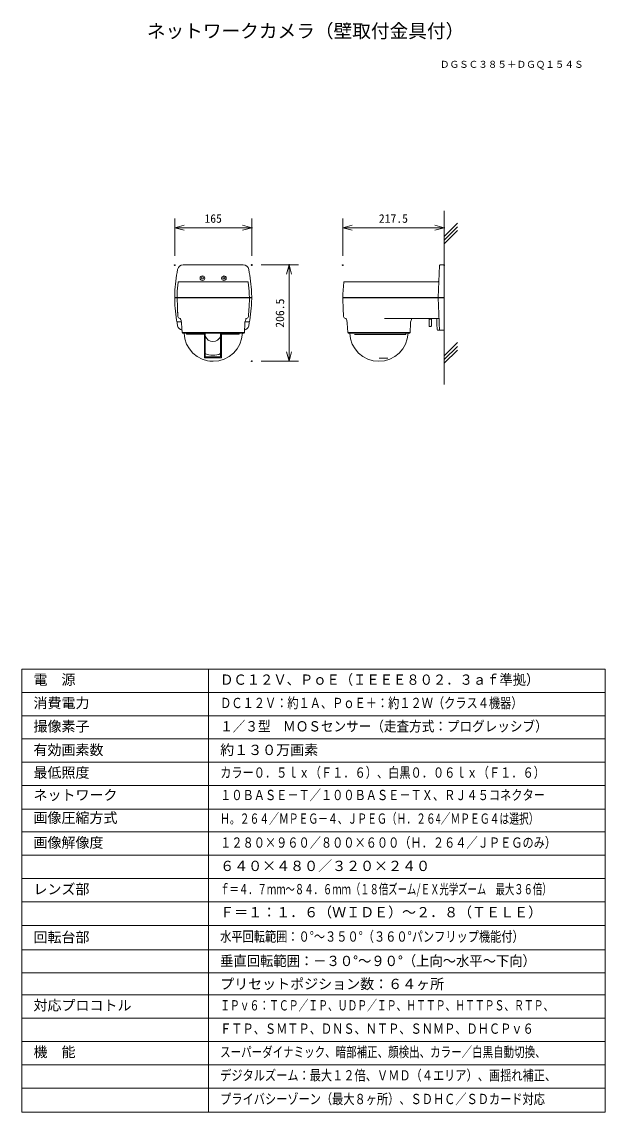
# Model space of a CAD drawing. Units: millimetres, scale not verified. Extents: x -62 to 63, y -117 to 117.
import ezdxf
from ezdxf.enums import TextEntityAlignment as Align

# ---------------------------------------------------------------- set-up
doc = ezdxf.new("R2010")
doc.units = ezdxf.units.MM
doc.header["$LTSCALE"] = 0.125
doc.header["$PDMODE"] = 32
doc.header["$PDSIZE"] = 0.0625
doc.linetypes.add('USER1', pattern=[13.02, 10, -1, 0.01, -1, 0.01, -1])
for name, color, linetype, lineweight in [('0-0_0', 7, 'Continuous', 9), ('0-1_WAKU', 1, 'Continuous', 18), ('0-4_GAIKEI', 7, 'Continuous', 18), ('0-6_SUNPO', 7, 'Continuous', 9)]:
    doc.layers.add(name, color=color, linetype=linetype, lineweight=lineweight)
for name, color, linetype in [('0-2_MOJI1', 7, 'Continuous'), ('0-3_TOUROKU', 7, 'Continuous'), ('0-5_Defpoints', 7, 'Continuous')]:
    doc.layers.add(name, color=color, linetype=linetype)
doc.styles.add('ＭＳ ゴシック', font='')
doc.styles.get('ＭＳ ゴシック').set_extended_font_data('MS Gothic')

# ---------------------------------------------------------------- blocks, each defined once
blk = doc.blocks.new('_OPEN30')
at = {"layer": '0-0_0'}
blk.add_line((0, 0), (-1, 0), dxfattribs=at)
blk.add_lwpolyline([(-1, 0.26795), (0, 0), (-1, -0.26795)], dxfattribs=at)
blk = doc.blocks.new('D6')
at = {"layer": '0-5_Defpoints'}
for p in [(-8.9416, 49.9262), (-0.9416, 49.9262), (-8.9416, 29.2862)]:
    blk.add_point(p, dxfattribs=at)
at = {"layer": '0-6_SUNPO'}
for p, q in [((-6.9416, 49.9262), (1.0584, 49.9262)), ((-0.9416, 31.2862), (-0.9416, 47.9262)), ((-6.9416, 29.2862), (1.0584, 29.2862))]:
    blk.add_line(p, q, dxfattribs=at)
at = {"layer": '0-6_SUNPO', "xscale": 2, "yscale": 2}
for p, rotation in [((-0.9416, 49.9262), 90), ((-0.9416, 29.2862), 270)]:
    blk.add_blockref('_OPEN30', p, dxfattribs=dict(at, rotation=rotation))
at = {"layer": '0-6_SUNPO', "style": 'ＭＳ ゴシック'}
blk.add_text('206.5', height=1.833, rotation=90, dxfattribs=at).set_placement((-1.4416, 36.4812), align=Align.BOTTOM_LEFT)
blk = doc.blocks.new('D5')
at = {"layer": '0-5_Defpoints'}
for p in [(-8.9487, 57.9211), (-25.4487, 49.9211), (-8.9487, 49.9211)]:
    blk.add_point(p, dxfattribs=at)
at = {"layer": '0-6_SUNPO'}
for p, q in [((-25.4487, 51.9211), (-25.4487, 59.9211)), ((-8.9487, 51.9211), (-8.9487, 59.9211)), ((-23.4487, 57.9211), (-10.9487, 57.9211))]:
    blk.add_line(p, q, dxfattribs=at)
at = {"layer": '0-6_SUNPO', "xscale": 2, "yscale": 2, "rotation": 180}
blk.add_blockref('_OPEN30', (-25.4487, 57.9211), dxfattribs=at)
at = {"layer": '0-6_SUNPO', "xscale": 2, "yscale": 2}
blk.add_blockref('_OPEN30', (-8.9487, 57.9211), dxfattribs=at)
at = {"layer": '0-6_SUNPO', "style": 'ＭＳ ゴシック'}
blk.add_text('165', height=1.833, dxfattribs=at).set_placement((-19.0737, 58.4211), align=Align.BOTTOM_LEFT)
blk = doc.blocks.new('D4')
at = {"layer": '0-5_Defpoints'}
for p in [(32.2991, 57.9211), (10.5491, 49.9211), (32.2991, 49.9211)]:
    blk.add_point(p, dxfattribs=at)
at = {"layer": '0-6_SUNPO'}
for p, q in [((10.5491, 51.9211), (10.5491, 59.9211)), ((32.2991, 51.9211), (32.2991, 59.9211)), ((12.5491, 57.9211), (30.2991, 57.9211))]:
    blk.add_line(p, q, dxfattribs=at)
at = {"layer": '0-6_SUNPO', "xscale": 2, "yscale": 2, "rotation": 180}
blk.add_blockref('_OPEN30', (10.5491, 57.9211), dxfattribs=at)
at = {"layer": '0-6_SUNPO', "xscale": 2, "yscale": 2}
blk.add_blockref('_OPEN30', (32.2991, 57.9211), dxfattribs=at)
at = {"layer": '0-6_SUNPO', "style": 'ＭＳ ゴシック'}
blk.add_text('217.5', height=1.833, dxfattribs=at).set_placement((18.2991, 58.4211), align=Align.BOTTOM_LEFT)

msp = doc.modelspace()

# ---------------------------------------------------------------- linework, layer by layer
at = {"layer": '0-1_WAKU', "color": 4}
for p, q in [((-62.487, -21.7455), (62.513, -21.7455)), ((-62.487, -21.7455), (-62.487, -116.6856)), ((-22.487, -21.7455), (-22.487, -116.6856)), ((62.513, -21.7455), (62.513, -116.6856)), ((62.513, -116.6856), (-62.487, -116.6856))]:
    msp.add_line(p, q, dxfattribs=at)
at = {"layer": '0-1_WAKU'}
for p, q in [((-62.487, -26.7455), (62.513, -26.7455)), ((-62.487, -31.7455), (62.513, -31.7455)), ((-62.487, -36.674), (62.513, -36.674)), ((-62.487, -41.6639), (62.513, -41.6639)), ((-62.487, -46.6639), (62.513, -46.6639)), ((-62.487, -51.7256), (62.513, -51.7256)), ((-62.487, -56.5924), (62.513, -56.5924)), ((-62.487, -61.5924), (62.513, -61.5924)), ((-62.487, -66.5924), (62.513, -66.5924)), ((-62.487, -71.5924), (62.513, -71.5924)), ((-62.487, -76.6713), (62.513, -76.6713)), ((-62.487, -81.8952), (62.513, -81.8952)), ((-62.487, -86.8289), (62.513, -86.8289)), ((-62.487, -91.5387), (62.513, -91.5387)), ((-62.487, -96.5387), (62.513, -96.5387)), ((-62.487, -101.5387), (62.513, -101.5387)), ((-62.487, -106.5387), (62.513, -106.5387)), ((-62.487, -111.5426), (62.513, -111.5426))]:
    msp.add_line(p, q, dxfattribs=at)
at = {"layer": '0-4_GAIKEI'}
for p, q in [((28.0181, 64.879), (28.0181, 76.47)), ((-15.0408, 64.879), (-27.9185, 64.879)), ((26.7181, 57.919), (27.0119, 64.7355)), ((27.1618, 64.879), (28.0181, 64.879)), ((28.0181, 50.879), (28.0181, 64.879)), ((26.7192, 61.279), (6.591, 61.279)), ((-29.6954, 58.9016), (-29.7297, 57.919)), ((-13.264, 58.9016), (-13.2297, 57.919)), ((-29.6954, 56.8565), (-29.7297, 57.839)), ((-29.2297, 57.839), (-29.1587, 55.8072)), ((-13.7297, 57.839), (-13.8006, 55.8072)), ((-13.264, 56.8565), (-13.2297, 57.839)), ((6.2751, 57.639), (6.2681, 57.839)), ((6.2751, 57.639), (6.2854, 57.639)), ((6.2768, 57.589), (6.2872, 57.589)), ((6.2786, 57.539), (6.2768, 57.589)), ((6.2786, 57.539), (6.2889, 57.539)), ((6.2803, 57.489), (6.2907, 57.489)), ((6.2821, 57.439), (6.2803, 57.489)), ((6.2821, 57.439), (6.2924, 57.439)), ((6.2838, 57.389), (6.2942, 57.389)), ((6.2856, 57.339), (6.2838, 57.389)), ((6.2854, 57.639), (6.2872, 57.589)), ((6.2856, 57.339), (6.2959, 57.339)), ((6.2873, 57.289), (6.2977, 57.289)), ((6.339, 55.8072), (6.2873, 57.289)), ((6.2889, 57.539), (6.2907, 57.489)), ((6.2924, 57.439), (6.2942, 57.389)), ((6.2959, 57.339), (6.2977, 57.289)), ((6.4119, 57.919), (6.4119, 57.839)), ((17.7181, 57.839), (17.7181, 57.919)), ((17.9181, 57.839), (17.9181, 57.919)), ((23.3181, 57.839), (23.3181, 57.919)), ((23.5181, 57.839), (23.5181, 57.919)), ((24.3181, 57.839), (24.3181, 57.919)), ((24.5181, 57.839), (24.5181, 57.919)), ((26.9408, 52.6722), (26.7181, 57.839)), ((26.8383, 57.839), (26.8383, 57.919)), ((-29.0235, 53.8236), (-29.1587, 55.8072)), ((-28.439, 53.1754), (-28.4994, 53.3107)), ((-28.2725, 52.4401), (-28.1616, 50.439)), ((-14.6869, 52.4401), (-14.7978, 50.439)), ((-14.5204, 53.1754), (-14.4599, 53.3107)), ((7.0588, 53.1754), (6.9984, 53.3107)), ((7.2253, 52.4401), (7.3362, 50.439)), ((20.8109, 52.4401), (20.7, 50.439)), ((20.9774, 53.1754), (21.0338, 53.3019)), ((26.7649, 53.419), (21.2159, 53.419)), ((24.6931, 53.419), (24.7681, 53.269)), ((24.7681, 53.269), (24.7681, 51.819)), ((24.7681, 53.269), (25.2681, 53.269)), ((25.1681, 51.719), (24.8681, 51.719)), ((26.4143, 53.2755), (26.4411, 52.6535)), ((-28.075, 50.289), (-28.1616, 50.439)), ((-14.8844, 50.289), (-14.7978, 50.439)), ((7.4228, 50.289), (7.3362, 50.439)), ((20.6134, 50.289), (20.7, 50.439)), ((26.6596, 50.879), (28.0181, 50.879)), ((28.0181, 39.2881), (28.0181, 50.879)), ((-21.5506, 44.239), (-22.2006, 44.239))]:
    msp.add_line(p, q, dxfattribs=at)
at = {"layer": '0-4_GAIKEI', "color": 1}
for p, q in [((28.0181, 71.0065), (30.8465, 73.8349)), ((28.0181, 70.2065), (30.8465, 73.0349)), ((28.0181, 69.4065), (30.8465, 72.2349)), ((-14.0524, 61.279), (-28.907, 61.279)), ((-29.2297, 57.919), (-29.2046, 58.6378)), ((-13.7548, 58.6378), (-13.7297, 57.919)), ((-29.7297, 57.919), (-13.2297, 57.919)), ((-29.7297, 57.839), (-13.2297, 57.839)), ((-29.6095, 57.839), (-29.6095, 57.919)), ((-29.1095, 57.839), (-29.1095, 57.919)), ((-13.8498, 57.919), (-13.8498, 57.839)), ((6.2681, 57.919), (28.0181, 57.919)), ((6.2682, 57.839), (28.0181, 57.839)), ((16.7181, 57.839), (16.7181, 57.919)), ((16.9181, 57.839), (16.9181, 57.919)), ((-29.1028, 52.6722), (-28.3023, 52.6722)), ((-14.657, 52.6722), (-13.8565, 52.6722)), ((21.2159, 53.419), (15.2232, 53.419)), ((-28.1616, 50.439), (-14.7978, 50.439)), ((-28.0749, 50.289), (-14.8844, 50.289)), ((-27.1967, 50.0222), (-23.3667, 50.0222)), ((-23.3667, 50.289), (-23.3667, 44.9736)), ((-23.2006, 45.1788), (-23.2006, 50.289)), ((-19.9006, 50.289), (-19.9006, 45.1788)), ((-19.7345, 50.289), (-19.7345, 44.9736)), ((-19.7345, 50.0222), (-15.9045, 50.0222)), ((7.3362, 50.439), (20.7, 50.439)), ((7.4228, 50.289), (20.6134, 50.289)), ((8.7721, 49.9587), (19.7642, 49.9587)), ((28.0181, 45.4156), (30.8465, 48.244)), ((28.0181, 44.6156), (30.8465, 47.444)), ((-23.3506, 44.9709), (-23.3664, 44.9735)), ((-19.7506, 44.9709), (-23.3506, 44.9709)), ((-19.9006, 45.1788), (-23.2006, 45.1788)), ((-19.7348, 44.9735), (-19.7506, 44.9709)), ((14.1181, 44.9099), (15.9339, 44.9099)), ((28.0181, 43.8156), (30.8465, 46.644))]:
    msp.add_line(p, q, dxfattribs=at)
at = {"layer": '0-4_GAIKEI', "linetype": 'USER1'}
msp.add_line((-28.4837, 53.2755), (-28.5758, 53.2755), dxfattribs=at)
at = {"layer": '0-4_GAIKEI', "color": 1}
for points in [[(-29.006, 61.191), (-29.0061, 61.1911), (-29.0061, 61.1912)], [(-13.9532, 61.1912), (-13.9533, 61.1911), (-13.9533, 61.191)]]:
    msp.add_lwpolyline(points, dxfattribs=at)
at = {"layer": '0-4_GAIKEI'}
for points in [[(6.4917, 61.191), (6.2932, 58.6378), (6.2681, 57.919)], [(25.3431, 53.419), (25.2681, 53.269), (25.2681, 51.819)]]:
    msp.add_lwpolyline(points, dxfattribs=at)
at = {"layer": '0-4_GAIKEI', "color": 1}
for centre, radius in [((-23.7797, 62.054), 0.5), ((-23.7797, 62.104), 0.225), ((-19.1797, 62.054), 0.5), ((-19.1797, 62.104), 0.225)]:
    msp.add_circle(centre, radius, dxfattribs=at)
at = {"layer": '0-4_GAIKEI'}
for centre, radius, start, end in [((0.2864, 57.8546), 30, 168.33224, 178), ((-27.9185, 63.679), 1.2, 90, 168.33224), ((-15.0408, 63.679), 1.2, 11.66776, 90), ((-43.2457, 57.8546), 30, 2, 11.66776), ((27.1618, 64.729), 0.15, 90, 177.53188), ((6.591, 61.179), 0.1, 90, 173.10751), ((26.7192, 61.429), 0.15, 270, 357.53188), ((0.2864, 57.9034), 30, 182, 191.66776), ((-43.2457, 57.9034), 30, 348.33224, 358), ((0.823, 56.8542), 30, 182, 185.79798), ((-28.5758, 53.869), 0.45, 185.79798, 260.65593), ((-14.3835, 53.869), 0.45, 279.34407, 354.20202), ((-43.7824, 56.8542), 30, 354.20202, 358), ((36.3208, 56.8542), 30, 182, 183.81504), ((62.1417, 59.0254), 55.91, 184.27453, 185.33849), ((6.9219, 53.869), 0.45, 185.79798, 260.65593), ((-27.9185, 52.079), 1.2, 191.66776, 257.1017), ((-28.6814, 53.2277), 0.2, 24.52458, 80.65645), ((-30.2714, 52.374), 2, 1.89551, 23.62365), ((-15.0408, 52.079), 1.2, 282.88458, 348.33224), ((-12.688, 52.374), 2, 156.37635, 178.10449), ((-14.278, 53.2277), 0.2, 99.34407, 155.4763), ((6.8164, 53.2277), 0.2, 24.5237, 80.65593), ((5.2264, 52.374), 2, 1.89551, 23.62365), ((22.8098, 52.374), 2, 156.37635, 178.10449), ((21.2159, 53.219), 0.2, 90, 155.53514), ((24.8681, 51.819), 0.1, 180, 270), ((25.1681, 51.819), 0.1, 270, 0), ((26.2645, 53.269), 0.15, 2.46812, 90), ((106.9002, 55.2205), 80.5, 181.82736, 182.9902), ((26.7649, 53.269), 0.15, 2.46808, 90), ((106.9002, 55.2205), 80, 181.82536, 183.00894), ((-21.4797, 50.489), 6.25, 181.83772, 358.16228), ((14.0181, 50.489), 6.25, 181.83772, 358.16228), ((26.6596, 51.029), 0.15, 182.9902, 270), ((27.1603, 51.029), 0.15, 183.00959, 270.00005)]:
    msp.add_arc(centre, radius, start, end, dxfattribs=at)
at = {"layer": '0-4_GAIKEI', "color": 1}
for centre, radius, start, end in [((0.7771, 57.5908), 30, 173.10751, 178), ((-28.9068, 61.179), 0.1, 90, 173.10751), ((-14.0526, 61.179), 0.1, 6.89249, 90), ((-43.7365, 57.5908), 30, 2, 6.89249), ((-67.1679, 48.5051), 40, 2.17369, 2.55615), ((-21.5506, 50.229), 1.75, 199.33458, 340.66571), ((24.0667, 48.5051), 40, 177.44385, 177.82631), ((59.7354, 48.4415), 40, 177.35267, 177.82631), ((-21.5506, 49.629), 4.1, 246.26781, 293.73219)]:
    msp.add_arc(centre, radius, start, end, dxfattribs=at)

# ---------------------------------------------------------------- block references
at = {"layer": '0-6_SUNPO'}
for name in ['D5', 'D4', 'D6']:
    msp.add_blockref(name, (-4.281, 14.9529), dxfattribs=at)

# ---------------------------------------------------------------- texts
at = {"layer": '0-2_MOJI1', "style": 'ＭＳ ゴシック'}
for s, height, p in [('ネットワークカメラ（壁取付金具付）', 2.933, (-35.697, 112.6886)), ('電\u3000源', 2.199, (-59.987, -25.7455)), ('消費電力', 2.199, (-59.987, -30.7455)), ('撮像素子', 2.199, (-59.987, -35.7455)), ('有効画素数', 2.199, (-59.987, -40.8072)), ('約１３０万画素', 2.199, (-19.987, -40.8072)), ('最低照度', 2.199, (-59.987, -45.6639)), ('ネットワーク', 2.199, (-59.987, -50.469)), ('画像圧縮方式', 2.199, (-59.987, -55.3455)), ('画像解像度', 2.199, (-59.987, -60.6639)), ('６４０×４８０／３２０×２４０', 2.199, (-19.987, -65.6639)), ('レンズ部', 2.199, (-59.987, -70.6444)), ('Ｆ＝１：１．６（ＷＩＤＥ）～２．８（ＴＥＬＥ）', 2.199, (-19.987, -75.573)), ('回転台部', 2.199, (-59.987, -80.9472)), ('プリセットポジション数：６４ヶ所', 2.199, (-19.987, -90.9597)), ('対応プロコトル', 2.199, (-59.987, -95.5387)), ('機\u3000能', 2.199, (-59.987, -105.5387))]:
    msp.add_text(s, height=height, dxfattribs=at).set_placement(p, align=Align.BOTTOM_LEFT)
for s, width, p in [('ＤＣ１２Ｖ、ＰｏＥ（ＩＥＥＥ８０２．３ａｆ準拠）', 0.95, (-19.987, -25.7455)), ('ＤＣ１２Ｖ：約１Ａ、ＰｏＥ＋：約１２Ｗ（クラス４機器）', 0.8, (-19.987, -30.7455)), ('１／３型\u3000ＭＯＳセンサー（走査方式：プログレッシブ）', 0.9, (-19.987, -35.7455)), ('カラー０．５ｌｘ（Ｆ１．６）、白黒０．０６ｌｘ（Ｆ１．６）', 0.8, (-19.987, -45.6639)), ('１０ＢＡＳＥ－Ｔ／１００ＢＡＳＥ－ＴＸ、ＲＪ４５コネクター', 0.8, (-19.987, -50.469)), ('Ｈ。２６４／ＭＰＥＧ－４、ＪＰＥＧ（Ｈ．２６4／ＭＰＥＧ４は選択）', 0.7, (-19.987, -55.5239)), ('１２８０×９６０／８００×６００（Ｈ．２６４／ＪＰＥＧのみ）', 0.8, (-19.987, -60.6639)), ('ｆ＝４．７ｍｍ～８４．６ｍｍ（１８倍ズーム/ＥＸ光学ズーム\u3000最大３６倍）', 0.65, (-19.987, -70.6444)), ('水平回転範囲：０°～３５０°（３６０°パンフリップ機能付）', 0.8, (-19.987, -80.8021)), ('垂直回転範囲：－３０°～９０°（上向～水平～下向）', 0.95, (-19.987, -86.026)), ('ＩＰｖ６：ＴＣＰ／ＩＰ、ＵＤＰ／ＩＰ、ＨＴＴＰ、ＨＴＴＰＳ、ＲＴＰ、', 0.7, (-19.987, -95.5387)), ('ＦＴＰ、ＳＭＴＰ、ＤＮＳ、ＮＴＰ、ＳＮＭＰ、ＤＨＣＰｖ６', 0.8, (-19.987, -100.5387)), ('スーパーダイナミック、暗部補正、顔検出、カラー／白黒自動切換、', 0.75, (-19.987, -105.5387)), ('デジタルズーム：最大１２倍、ＶＭＤ（４エリア）、画揺れ補正、', 0.8, (-19.987, -110.5437)), ('プライバシーゾーン（最大８ヶ所）、ＳＤＨＣ／ＳＤカード対応', 0.8, (-19.987, -115.6148))]:
    msp.add_text(s, height=2.199, dxfattribs=dict(at, width=width)).set_placement(p, align=Align.BOTTOM_LEFT)
at = {"layer": '0-3_TOUROKU', "style": 'ＭＳ ゴシック'}
msp.add_text('ＤＧＳＣ３８５＋ＤＧＱ１５４Ｓ', height=1.466, dxfattribs=at).set_placement((27.1029, 106.6886), align=Align.BOTTOM_LEFT)

doc.saveas('drawing.dxf')
